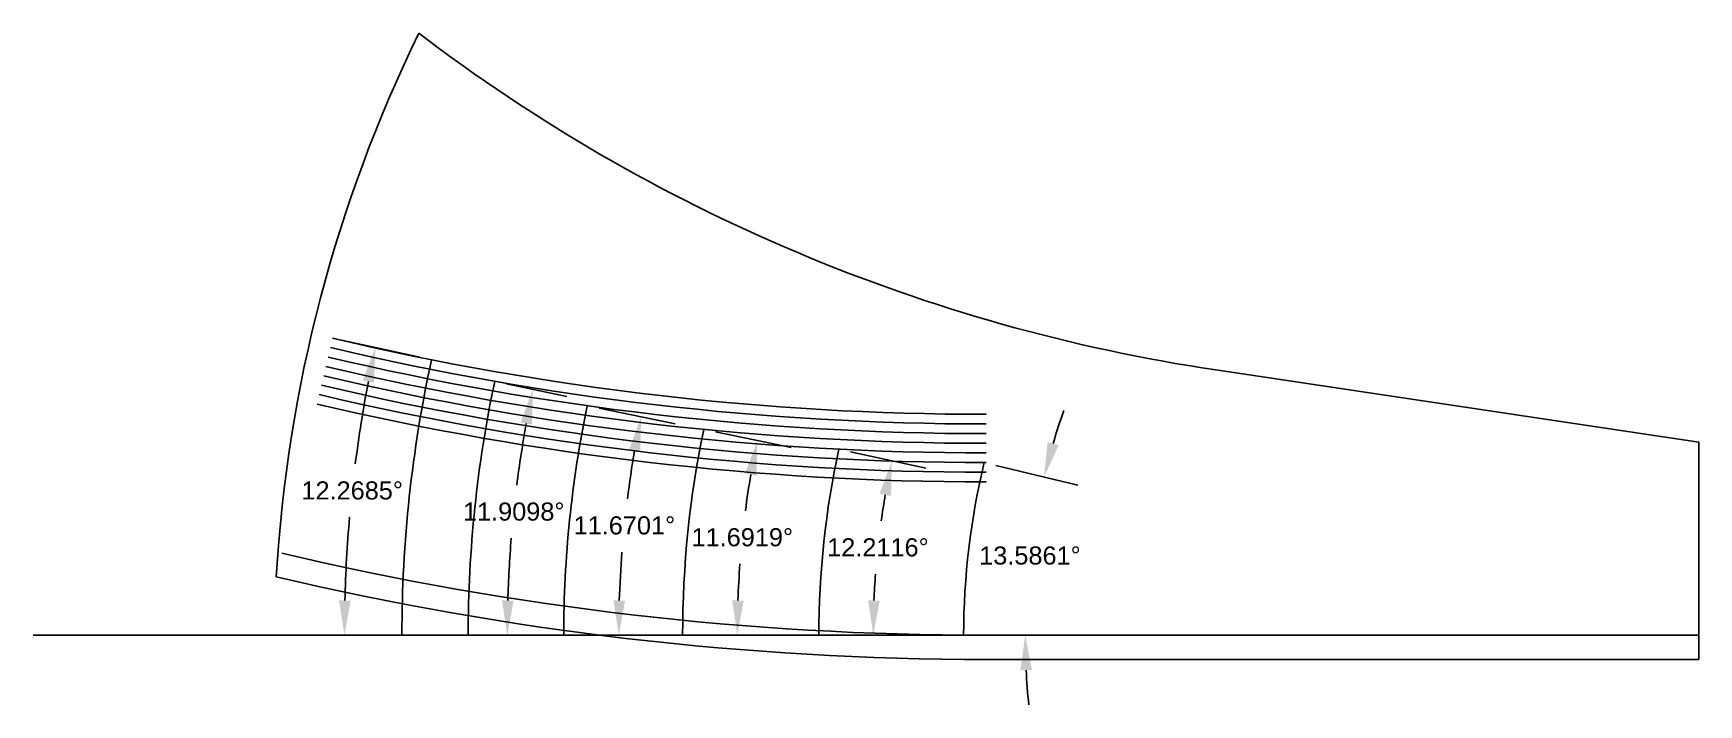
# Model space of a CAD drawing. Header units: inches. Extents: x 78 to 146, y -16.6 to 32.6.
# Drawn here: x 136.78 to 145.4, y -16.56 to -13.08 of the extents above; entities that cross this region are included whole.
import ezdxf

# ---------------------------------------------------------------- set-up
doc = ezdxf.new("R2010")
doc.units = ezdxf.units.IN
doc.header["$MEASUREMENT"] = 0
doc.header["$PDMODE"] = 35
doc.layers.get('Defpoints').update_dxf_attribs({"color": 10})
doc.styles.get("Standard").update_dxf_attribs({"font": 'arial.ttf'})
doc.dimstyles.get("Standard").update_dxf_attribs({"dimtxt": 0.09375, "dimasz": 0.18, "dimexe": 0.18, "dimexo": 0.0625, "dimgap": 0.09, "dimtad": 0, "dimtih": 1, "dimtoh": 1, "dimdec": 4, "dimzin": 0, "dimdsep": 46, "dimtxsty": 'Standard', "dimcen": 0.09, "dimadec": 4, "dimazin": 0, "dimtfac": 1, "dimtdec": 4, "dimtofl": 0, "dimtmove": 0, "dimatfit": 3, "dimfxl": 1, "dimtolj": 1, "dimtzin": 0, "dimarcsym": 0})

# ---------------------------------------------------------------- blocks, each defined once
blk = doc.blocks.new('*D209')
at = {"color": 0, "lineweight": -2, "transparency": 16777216}
for p, q in [((141.7658, -15.3191), (142.1899, -15.4216)), ((141.6611, -16.1982), (142.0974, -16.1982))]:
    blk.add_line(p, q, dxfattribs=at)
for start, end in [(160.49626, 163.45508), (182.95882, 185.91764)]:
    blk.add_arc((145.4033, -16.1982), 3.486, start, end, dxfattribs=at)
at = {"color": 0, "transparency": 16777216}
for points in [[(142.0907, -15.2133), (142.0327, -15.1977), (142.0149, -15.3793)], [(141.892, -16.3789), (141.952, -16.3774), (141.9174, -16.1982)]]:
    blk.add_solid(points, dxfattribs=at)
at = {"layer": 'Defpoints', "color": 0, "transparency": 16777216}
for p in [(141.7051, -15.3044), (141.9608, -15.6494), (141.5986, -16.1982), (145.4033, -16.1982)]:
    blk.add_point(p, dxfattribs=at)
at = {"color": 0, "transparency": 16777216, "insert": (141.9418, -15.7859), "char_height": 0.09375, "attachment_point": 5}
blk.add_mtext('\\A1;13.5861°', dxfattribs=at)
blk = doc.blocks.new('*D210')
at = {"color": 0, "lineweight": -2, "transparency": 16777216}
for p, q in [((141.0134, -15.2481), (141.4033, -15.3325)), ((140.9118, -16.1982), (141.3107, -16.1982))]:
    blk.add_line(p, q, dxfattribs=at)
for start, end in [(170.20234, 172.0313), (175.75062, 177.58604)]:
    blk.add_arc((145.4033, -16.1982), 4.2726, start, end, dxfattribs=at)
at = {"color": 0, "transparency": 16777216}
for points in [[(141.1636, -15.4654), (141.2225, -15.4768), (141.2274, -15.2944)], [(141.1645, -16.0189), (141.1045, -16.0176), (141.1307, -16.1982)]]:
    blk.add_solid(points, dxfattribs=at)
at = {"layer": 'Defpoints', "color": 0, "transparency": 16777216}
for p in [(140.9524, -15.2349), (141.1738, -15.5931), (140.8493, -16.1982), (145.4033, -16.1982)]:
    blk.add_point(p, dxfattribs=at)
at = {"color": 0, "transparency": 16777216, "insert": (141.1549, -15.7437), "char_height": 0.09375, "attachment_point": 5}
blk.add_mtext('\\A1;12.2116°', dxfattribs=at)
blk = doc.blocks.new('*D211')
at = {"color": 0, "lineweight": -2, "transparency": 16777216}
for p, q in [((140.3142, -15.145), (140.7065, -15.2262)), ((140.2064, -16.1982), (140.607, -16.1982))]:
    blk.add_line(p, q, dxfattribs=at)
for start, end in [(170.38067, 172.55591), (175.74763, 177.92742)]:
    blk.add_arc((145.4033, -16.1982), 4.9763, start, end, dxfattribs=at)
at = {"color": 0, "transparency": 16777216}
for points in [[(140.4675, -15.3611), (140.5265, -15.3722), (140.5303, -15.1897)], [(140.4603, -16.0188), (140.4003, -16.0177), (140.427, -16.1982)]]:
    blk.add_solid(points, dxfattribs=at)
at = {"layer": 'Defpoints', "color": 0, "transparency": 16777216}
for p in [(140.253, -15.1324), (140.473, -15.5233), (140.1439, -16.1982), (145.4033, -16.1982)]:
    blk.add_point(p, dxfattribs=at)
at = {"color": 0, "transparency": 16777216, "insert": (140.4529, -15.6913), "char_height": 0.09375, "attachment_point": 5}
blk.add_mtext('\\A1;11.6919°', dxfattribs=at)
blk = doc.blocks.new('*D213')
at = {"color": 0, "lineweight": -2, "transparency": 16777216}
for p, q in [((139.7112, -15.0225), (140.1053, -15.1039)), ((139.5911, -16.1982), (139.9935, -16.1982))]:
    blk.add_line(p, q, dxfattribs=at)
for start, end in [(170.17494, 172.7425), (175.58377, 178.15493)]:
    blk.add_arc((145.4033, -16.1982), 5.5899, start, end, dxfattribs=at)
at = {"color": 0, "transparency": 16777216}
for points in [[(139.866, -15.2387), (139.9249, -15.2499), (139.929, -15.0675)], [(139.8464, -16.0187), (139.7864, -16.0177), (139.8135, -16.1982)]]:
    blk.add_solid(points, dxfattribs=at)
at = {"layer": 'Defpoints', "color": 0, "transparency": 16777216}
for p in [(139.65, -15.0099), (139.8649, -15.4415), (139.5286, -16.1982), (145.4033, -16.1982)]:
    blk.add_point(p, dxfattribs=at)
at = {"color": 0, "transparency": 16777216, "insert": (139.8425, -15.6299), "char_height": 0.09375, "attachment_point": 5}
blk.add_mtext('\\A1;11.6701°', dxfattribs=at)
blk = doc.blocks.new('*D214')
at = {"color": 0, "lineweight": -2, "transparency": 16777216}
for p, q in [((139.2325, -14.8967), (139.5453, -14.9627)), ((139.0967, -16.1982), (139.4164, -16.1982))]:
    blk.add_line(p, q, dxfattribs=at)
for start, end in [(169.76257, 172.75562), (175.33152, 178.32759)]:
    blk.add_arc((145.4033, -16.1982), 6.1669, start, end, dxfattribs=at)
at = {"color": 0, "transparency": 16777216}
for points in [[(139.3052, -15.0964), (139.364, -15.1079), (139.3692, -14.9255)], [(139.269, -16.0186), (139.209, -16.0178), (139.2364, -16.1982)]]:
    blk.add_solid(points, dxfattribs=at)
at = {"layer": 'Defpoints', "color": 0, "transparency": 16777216}
for p in [(139.1713, -14.8838), (139.2955, -15.3463), (139.0342, -16.1982), (145.4033, -16.1982)]:
    blk.add_point(p, dxfattribs=at)
at = {"color": 0, "transparency": 16777216, "insert": (139.2697, -15.5584), "char_height": 0.09375, "attachment_point": 5}
blk.add_mtext('\\A1;11.9098°', dxfattribs=at)
blk = doc.blocks.new('*D223')
at = {"color": 0, "lineweight": -2, "transparency": 16777216}
for p, q in [((138.7831, -14.7585), (138.3777, -14.6704)), ((138.6284, -16.1982), (138.2135, -16.1982))]:
    blk.add_line(p, q, dxfattribs=at)
for start, end in [(169.20274, 172.7311), (174.99795, 178.52872)]:
    blk.add_arc((145.4033, -16.1982), 7.0099, start, end, dxfattribs=at)
at = {"color": 0, "transparency": 16777216}
for points in [[(138.4882, -14.879), (138.547, -14.891), (138.5535, -14.7086)], [(138.4258, -16.0186), (138.3658, -16.0178), (138.3935, -16.1982)]]:
    blk.add_solid(points, dxfattribs=at)
at = {"layer": 'Defpoints', "color": 0, "transparency": 16777216}
for p in [(138.8442, -14.7718), (138.4648, -15.2009), (138.6909, -16.1982), (145.4033, -16.1982)]:
    blk.add_point(p, dxfattribs=at)
at = {"color": 0, "transparency": 16777216, "insert": (138.4336, -15.4491), "char_height": 0.09375, "attachment_point": 5}
blk.add_mtext('\\A1;12.2685°', dxfattribs=at)

msp = doc.modelspace()

# ---------------------------------------------------------------- linework, layer by layer
for p, q in [((142.90334, -14.82456), (145.40334, -15.19819)), ((145.40334, -15.19819), (142.90334, -14.82456)), ((145.40334, -16.19819), (145.40334, -15.19819)), ((141.71584, -16.19819), (136.78297, -16.19819)), ((145.40334, -16.32319), (145.40334, -16.19819)), ((145.40334, -16.32319), (141.71584, -16.32319))]:
    msp.add_line(p, q)
at = {"color": 1}
msp.add_line((141.71584, -16.19819), (145.40334, -16.19819), dxfattribs=at)
for centre, radius, start, end in [((145.40334, -16.32319), 7.375, 153.928624, 176.674678), ((144.23362, -5.92342), 9, 232.692296, 261.5), ((141.71584, -0.32319), 14.78125, 256.721022, 270), ((141.71584, -0.32319), 14.73125, 256.721022, 270), ((141.71584, -0.32319), 14.88125, 256.721022, 270), ((141.71584, -0.32319), 14.83125, 256.721022, 270), ((145.40334, -16.19819), 6.71247, 167.731456, 180), ((141.71584, -0.32319), 14.98125, 256.721022, 270), ((141.71584, -0.32319), 14.93125, 256.721022, 270), ((145.40334, -16.19819), 6.36913, 168.090164, 180), ((141.71584, -0.32319), 15.03125, 256.721022, 270), ((141.71584, -0.32319), 15.08125, 256.721022, 270), ((145.40334, -16.19819), 5.87474, 168.329865, 180), ((145.40334, -16.19819), 5.25945, 168.308093, 180), ((145.40334, -16.19819), 4.55403, 167.788374, 180), ((145.40334, -16.19819), 3.80473, 166.413902, 180), ((141.71584, -0.32319), 16, 256.721022, 270)]:
    msp.add_arc(centre, radius, start, end)
msp.add_arc((141.71584, -0.32319), 15.875, 256.721022, 270, dxfattribs=at)

# ---------------------------------------------------------------- dimensions: what is measured, and where the dimension line sits
for base, center, p1, p2, picture, middle in [((138.464763, -15.200916), (145.403339, -16.198188), (138.844168, -14.771829), (138.690871, -16.198188), '*D223', (138.433598, -15.449121)), ((139.29554, -15.34633), (145.40334, -16.19819), (139.17131, -14.88378), (139.0342, -16.19819), '*D214', (139.2697, -15.5584)), ((139.864944, -15.441483), (145.403339, -16.198188), (139.650037, -15.009864), (139.528596, -16.198188), '*D213', (139.842452, -15.629895)), ((141.960827, -15.649412), (145.403339, -16.198188), (141.705077, -15.304434), (141.598614, -16.198188), '*D209', (141.941833, -15.785854)), ((140.473, -15.52329), (145.40334, -16.19819), (140.25301, -15.13237), (140.14389, -16.19819), '*D211', (140.45291, -15.69133)), ((141.17376, -15.59313), (145.40334, -16.19819), (140.95235, -15.23491), (140.84931, -16.19819), '*D210', (141.15494, -15.74373))]:
    dim = msp.add_angular_dim_3p(base=base, center=center, p1=p1, p2=p2, dimstyle='Standard')
    dim.commit()
    dim.dimension.update_dxf_attribs({"geometry": picture, "text_midpoint": middle})

doc.saveas('drawing.dxf')
